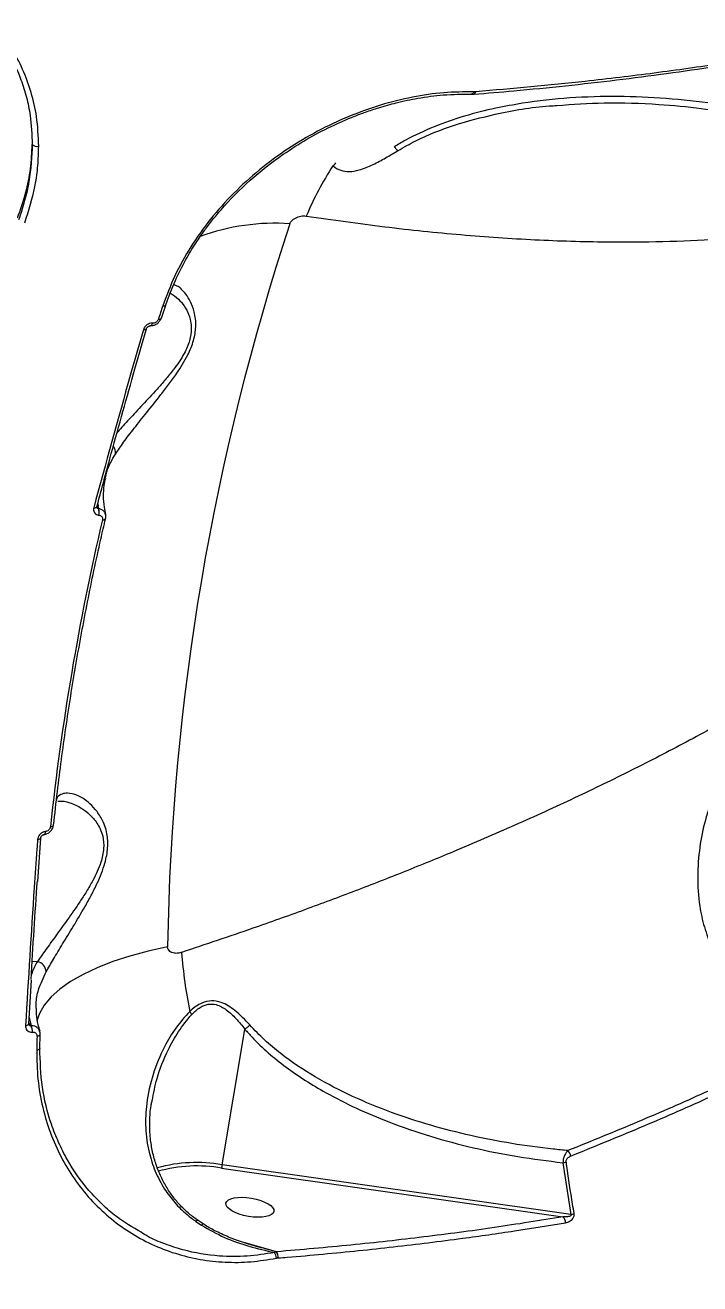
# Model space of a CAD drawing. Header units: millimetres. Extents: x -6328 to 5334, y -5037 to 4112.
# Drawn here: x -2963.3 to -2834, y 475 to 716.3 of the extents above; entities that cross this region are included whole.
import ezdxf

# ---------------------------------------------------------------- set-up
doc = ezdxf.new("R2010")
doc.units = ezdxf.units.MM
for name, color, linetype in [('DIKOM_ЗОНА', 80, 'Continuous'), ('DIKOM_ОБЪЕКТ', 7, 'Continuous'), ('DIKOM_РАЗМЕР_ЗОНА', 7, 'Continuous'), ('DIKOM_РАЗМЕР_ОБЪЕКТА', 7, 'Continuous')]:
    doc.layers.add(name, color=color, linetype=linetype)
doc.styles.add('style1', font='arial.ttf', dxfattribs={"width": 0.8})
doc.dimstyles.new('1-50', dxfattribs={"dimtxt": 300, "dimasz": 200, "dimexe": 100, "dimexo": 0, "dimgap": 100, "dimtad": 1, "dimtxsty": 'style1', "dimcen": 200, "dimclrd": 7, "dimclre": 7, "dimclrt": 7, "dimadec": 1, "dimazin": 2, "dimtfac": 1, "dimtmove": 0, "dimatfit": 2, "dimfxl": 0, "dimlwd": 25, "dimlwe": 18, "dimarcsym": 0})

# ---------------------------------------------------------------- blocks, each defined once
blk = doc.blocks.new('*D0')
at = {"layer": 'Defpoints', "color": 0, "transparency": 16777216}
for p in [(-3539.45, 760.32), (3333.52, 448.13), (3333.52, -4437.11)]:
    blk.add_point(p, dxfattribs=at)
at = {"layer": 'DIKOM_РАЗМЕР_ОБЪЕКТА', "color": 7, "lineweight": 18, "transparency": 16777216}
for p, q in [((-3539.45, 760.32), (-3539.45, -4537.11)), ((3333.52, 448.13), (3333.52, -4537.11))]:
    blk.add_line(p, q, dxfattribs=at)
at = {"layer": 'DIKOM_РАЗМЕР_ОБЪЕКТА', "color": 7, "lineweight": 25, "transparency": 16777216}
blk.add_line((-3339.45, -4437.11), (3133.52, -4437.11), dxfattribs=at)
at = {"layer": 'DIKOM_РАЗМЕР_ОБЪЕКТА', "color": 7, "transparency": 16777216}
for points in [[(-3339.45, -4403.77), (-3339.45, -4470.44), (-3539.45, -4437.11)], [(3133.52, -4403.77), (3133.52, -4470.44), (3333.52, -4437.11)]]:
    blk.add_solid(points, dxfattribs=at)
at = {"layer": 'DIKOM_РАЗМЕР_ОБЪЕКТА', "color": 7, "transparency": 16777216, "insert": (-102.96, -4183.94), "char_height": 300, "attachment_point": 5, "style": 'style1'}
blk.add_mtext('6900', dxfattribs=at)
blk = doc.blocks.new('*D1')
at = {"layer": 'Defpoints', "color": 0, "transparency": 16777216}
for p in [(-5040.91, 625.75), (5333.52, 448.13), (5333.52, -4936.78)]:
    blk.add_point(p, dxfattribs=at)
at = {"layer": 'DIKOM_РАЗМЕР_ЗОНА', "color": 7, "lineweight": 18, "transparency": 16777216}
for p, q in [((-5040.91, 625.75), (-5040.91, -5036.78)), ((5333.52, 448.13), (5333.52, -5036.78))]:
    blk.add_line(p, q, dxfattribs=at)
at = {"layer": 'DIKOM_РАЗМЕР_ЗОНА', "color": 7, "lineweight": 25, "transparency": 16777216}
blk.add_line((-4840.91, -4936.78), (5133.52, -4936.78), dxfattribs=at)
at = {"layer": 'DIKOM_РАЗМЕР_ЗОНА', "color": 7, "transparency": 16777216}
for points in [[(-4840.91, -4903.45), (-4840.91, -4970.11), (-5040.91, -4936.78)], [(5133.52, -4903.45), (5133.52, -4970.11), (5333.52, -4936.78)]]:
    blk.add_solid(points, dxfattribs=at)
at = {"layer": 'DIKOM_РАЗМЕР_ЗОНА', "color": 7, "transparency": 16777216, "insert": (-104.69, -4683.61), "char_height": 300, "attachment_point": 5, "style": 'style1'}
blk.add_mtext('10400', dxfattribs=at)
blk = doc.blocks.new('*D2')
at = {"layer": 'Defpoints', "color": 0, "transparency": 16777216}
for p in [(-5303.77, 2121.42), (-1621.11, 2121.42), (560.33, -2395.62)]:
    blk.add_point(p, dxfattribs=at)
at = {"layer": 'DIKOM_РАЗМЕР_ОБЪЕКТА', "color": 7, "lineweight": 18, "transparency": 16777216}
for p, q in [((-1621.11, 2121.42), (-5403.77, 2121.42)), ((560.33, -2395.62), (-5403.77, -2395.62))]:
    blk.add_line(p, q, dxfattribs=at)
at = {"layer": 'DIKOM_РАЗМЕР_ОБЪЕКТА', "color": 7, "lineweight": 25, "transparency": 16777216}
blk.add_line((-5303.77, -2195.62), (-5303.77, 1921.42), dxfattribs=at)
at = {"layer": 'DIKOM_РАЗМЕР_ОБЪЕКТА', "color": 7, "transparency": 16777216}
for points in [[(-5337.11, 1921.42), (-5270.44, 1921.42), (-5303.77, 2121.42)], [(-5337.11, -2195.62), (-5270.44, -2195.62), (-5303.77, -2395.62)]]:
    blk.add_solid(points, dxfattribs=at)
at = {"layer": 'DIKOM_РАЗМЕР_ОБЪЕКТА', "color": 7, "transparency": 16777216, "insert": (-5556.94, -137.1), "char_height": 300, "attachment_point": 5, "rotation": 90, "style": 'style1'}
blk.add_mtext('4500', dxfattribs=at)
blk = doc.blocks.new('*D3')
at = {"layer": 'Defpoints', "color": 0, "transparency": 16777216}
for p in [(-1814.92, 4111.71), (-5877.98, -3895.62), (33.33, -3895.62)]:
    blk.add_point(p, dxfattribs=at)
at = {"layer": 'DIKOM_РАЗМЕР_ЗОНА', "color": 7, "lineweight": 18, "transparency": 16777216}
for p, q in [((-1814.92, 4111.71), (-5977.98, 4111.71)), ((33.33, -3895.62), (-5977.98, -3895.62))]:
    blk.add_line(p, q, dxfattribs=at)
at = {"layer": 'DIKOM_РАЗМЕР_ЗОНА', "color": 7, "lineweight": 25, "transparency": 16777216}
blk.add_line((-5877.98, 3911.71), (-5877.98, -3695.62), dxfattribs=at)
at = {"layer": 'DIKOM_РАЗМЕР_ЗОНА', "color": 7, "transparency": 16777216}
for points in [[(-5911.31, 3911.71), (-5844.65, 3911.71), (-5877.98, 4111.71)], [(-5911.31, -3695.62), (-5844.65, -3695.62), (-5877.98, -3895.62)]]:
    blk.add_solid(points, dxfattribs=at)
at = {"layer": 'DIKOM_РАЗМЕР_ЗОНА', "color": 7, "transparency": 16777216, "insert": (-6131.15, 108.05), "char_height": 300, "attachment_point": 5, "rotation": 90, "style": 'style1'}
blk.add_mtext('8000', dxfattribs=at)

msp = doc.modelspace()

# ---------------------------------------------------------------- linework, layer by layer
at = {"layer": 'DIKOM_ЗОНА', "color": 3, "lineweight": 15}
msp.add_lwpolyline([(-2227.791, 4022.501, -0.4004134), (-924.694, 3567.218), (-783.266, 3290.817), (-574.315, 2882.448, 0.2815691), (-351.757, 2746.326), (3559.672, 2746.326, -0.2314536), (4743.738, 2167.188, -0.5747587), (2938.453, -2322.602, 0.3441492), (2725.867, -2545.064, -0.3852766), (1233.33, -3895.616), (300.314, -3895.616, -0.3636017), (-860.648, -2922.741, 0.3636017), (-1106.793, -2716.473), (-1724.025, -2716.473, -0.3491545), (-2514.764, -2087.631, 0.3242764), (-2736.03, -1894.92, -0.3882716), (-5040.908, 625.746), (-5040.908, 2102.661, -0.2943872), (-4453.774, 3013.453), (-2227.791, 4022.501)], format="xyb", dxfattribs=at)
at = {"layer": 'DIKOM_ОБЪЕКТ', "color": 7, "linetype": 'Continuous', "lineweight": 15}
for p, q in [((-2877.807, 703.098), (-2877.269, 703.104)), ((-2877.026, 703.54), (-2877.333, 703.529)), ((-2876.984, 703.544), (-2877.026, 703.54)), ((-2937.22, 660.11), (-2936.39, 662.64)), ((-2938.929, 659.157), (-2938.953, 659.158)), ((-2940.091, 658.101), (-2940.086, 658.118)), ((-2939.38, 658.645), (-2939.347, 658.643)), ((-2949.615, 623.947), (-2949.61, 623.965)), ((-2949.297, 623.59), (-2949.55, 624.111)), ((-2949.414, 624.615), (-2949.273, 623.589)), ((-2949.273, 623.589), (-2949.297, 623.59)), ((-2949.219, 622.345), (-2949.194, 622.344)), ((-2947.941, 621.662), (-2947.937, 621.675)), ((-2960.942, 552.086), (-2960.344, 560.443)), ((-2959.464, 561.675), (-2959.489, 561.672)), ((-2961.007, 536.761), (-2962.006, 536.672)), ((-2962.638, 524.772), (-2962.158, 533.168)), ((-2961.209, 527.841), (-2961.212, 528.013)), ((-2962.234, 524.43), (-2962.623, 525.035)), ((-2962.565, 526.047), (-2962.209, 524.433)), ((-2962.209, 524.433), (-2962.234, 524.43)), ((-2925.605, 497.79), (-2921.21, 523.755)), ((-2961.962, 523.226), (-2961.937, 523.229)), ((-2960.519, 520.09), (-2960.464, 522.783)), ((-2939.023, 509.846), (-2938.975, 510.07)), ((-2858.739, 488.246), (-2925.605, 497.79)), ((-2860.257, 498.182), (-2858.739, 488.246)), ((-2925.682, 497.138), (-2860.251, 487.799)), ((-2930.628, 486.929), (-2929.518, 486.187)), ((-2915.178, 481.103), (-2921.184, 482.786)), ((-2915.212, 481.107), (-2916.307, 481.4)), ((-2915.212, 481.107), (-2915.549, 480.969)), ((-2915.178, 481.103), (-2915.212, 481.107)), ((-2915.19, 479.875), (-2914.879, 479.916)), ((-2914.879, 479.916), (-2914.836, 479.919))]:
    msp.add_line(p, q, dxfattribs=at)
at = {"layer": 'DIKOM_ОБЪЕКТ', "color": 7, "linetype": 'Continuous', "lineweight": 15, "flags": 128}
for points in [[(-2938.953, 659.158), (-2939.003, 659.015), (-2939.063, 658.89), (-2939.13, 658.788), (-2939.203, 658.712), (-2939.28, 658.664), (-2939.358, 658.645), (-2939.383, 658.645)], [(-2938.929, 659.157), (-2938.979, 659.013), (-2939.039, 658.889), (-2939.106, 658.787), (-2939.179, 658.711), (-2939.256, 658.662), (-2939.334, 658.643), (-2939.356, 658.643)], [(-2937.802, 659.933), (-2937.659, 659.927), (-2937.53, 659.935), (-2937.419, 659.957), (-2937.33, 659.992), (-2937.264, 660.039), (-2937.224, 660.097), (-2937.22, 660.11)], [(-2940.683, 657.909), (-2940.519, 657.908), (-2940.374, 657.926), (-2940.254, 657.96), (-2940.163, 658.01), (-2940.104, 658.074), (-2940.091, 658.101)], [(-2950.203, 623.77), (-2950.039, 623.769), (-2949.895, 623.784), (-2949.775, 623.815), (-2949.685, 623.861), (-2949.628, 623.921), (-2949.615, 623.947)], [(-2948.532, 621.455), (-2948.386, 621.458), (-2948.255, 621.474), (-2948.142, 621.502), (-2948.052, 621.542), (-2947.986, 621.592), (-2947.946, 621.65), (-2947.941, 621.662)], [(-2957.314, 567.802), (-2957.235, 568.005), (-2957.159, 568.342)], [(-2958.488, 562.636), (-2958.34, 562.653), (-2958.207, 562.681), (-2958.093, 562.719), (-2958.001, 562.765), (-2957.934, 562.82), (-2957.894, 562.88), (-2957.887, 562.9)], [(-2960.974, 560.14), (-2960.805, 560.166), (-2960.656, 560.205), (-2960.534, 560.256), (-2960.441, 560.318), (-2960.382, 560.387), (-2960.361, 560.446)], [(-2960.361, 560.446), (-2960.359, 560.462), (-2960.359, 560.463)], [(-2959.784, 561.069), (-2959.757, 561.072), (-2959.75, 561.073)], [(-2959.489, 561.672), (-2959.507, 561.521), (-2959.536, 561.385), (-2959.576, 561.27), (-2959.624, 561.178), (-2959.68, 561.114), (-2959.742, 561.077), (-2959.775, 561.07)], [(-2959.464, 561.675), (-2959.482, 561.523), (-2959.511, 561.387), (-2959.551, 561.272), (-2959.599, 561.181), (-2959.655, 561.116), (-2959.717, 561.08), (-2959.75, 561.073)], [(-2936.05, 539.585), (-2939.786, 538.757), (-2943.3, 537.804), (-2946.566, 536.735), (-2949.558, 535.558), (-2952.252, 534.282), (-2954.628, 532.916), (-2956.667, 531.472), (-2958.354, 529.96), (-2959.675, 528.393), (-2960.619, 526.782), (-2961.115, 525.413)], [(-2963.267, 524.486), (-2963.099, 524.511), (-2962.95, 524.549), (-2962.828, 524.597), (-2962.735, 524.654), (-2962.677, 524.718), (-2962.656, 524.774)], [(-2962.656, 524.774), (-2962.654, 524.787), (-2962.654, 524.793)], [(-2961.074, 522.45), (-2960.925, 522.477), (-2960.791, 522.513), (-2960.676, 522.558), (-2960.584, 522.609), (-2960.517, 522.666), (-2960.477, 522.727), (-2960.464, 522.783)], [(-2960.464, 522.783), (-2960.464, 522.791), (-2960.466, 522.807)], [(-2960.519, 520.09), (-2960.531, 520.034), (-2960.571, 519.972), (-2960.639, 519.915), (-2960.731, 519.863), (-2960.845, 519.818), (-2960.979, 519.782), (-2961.128, 519.754)]]:
    msp.add_lwpolyline(points, dxfattribs=at)
at = {"layer": 'DIKOM_ОБЪЕКТ', "color": 7, "linetype": 'Continuous', "lineweight": 15}
for centre, radius, start, end in [((-2877.526, 703.569), 0.5, 287.19149, 356.66171), ((-2877.499, 703.588), 0.517, 287.27676, 355.11497), ((-2961.053, 694.389), 1.316, 225.6168, 283.66054), ((-2852.508, 655.602), 61.841, 146.96068, 157.0573), ((-2905.928, 691.397), 2.61, 307.22993, 325.32737), ((-2469.398, 531.914), 466.716, 161.72732, 179.05828), ((-2915.353, 636.486), 41.855, 86.19997, 110.14995), ((-2486.751, 513.456), 474.239, 161.68687, 162.00897), ((-2947.837, 634.407), 1.835, 349.75377, 39.09395), ((-2951.025, 622.856), 1.877, 344.20312, 22.99997), ((-2951.001, 622.855), 1.877, 344.204, 23.00443), ((-2480.964, 512.059), 480.196, 166.83152, 173.95408), ((-2835.191, 546.27), 98.474, 184.52318, 191.18302), ((-2961.469, 534.652), 2.159, 4.19493, 77.65179), ((-2934.901, 524.758), 3.933, 27.91418, 37.85471), ((-2964.064, 523.384), 2.108, 355.70997, 29.77014), ((-2964.038, 523.387), 2.107, 355.71075, 29.77492), ((-2470.488, 511.17), 490.715, 178.68282, 178.99767), ((-2860.385, 499.308), 1.616, 5.67529, 47.86429), ((-2930.513, 469.76), 28.457, 80.0685, 105.24646), ((-2930.445, 470.522), 27.039, 79.85379, 105.87353), ((-2920.318, 496.835), 5.373, 169.75561, 176.76382), ((-2860.492, 500.383), 2.214, 276.08247, 292.9139), ((-2861.116, 486.779), 1.337, 355.46488, 49.71562), ((-2859.032, 490.465), 2.238, 277.51959, 294.27466), ((-2929.049, 485.934), 0.532, 108.12285, 151.60881), ((-2917.015, 479.883), 1.825, 359.76328, 36.53011), ((-2916.338, 480.149), 1.478, 350.90743, 40.38889), ((-2916.339, 480.126), 1.517, 352.12765, 40.05298)]:
    msp.add_arc(centre, radius, start, end, dxfattribs=at)
msp.add_ellipse((-2920.256, 489.636), major_axis=(-4.6, 0.794), ratio=0.3793946, dxfattribs=at)
for points, knots in [([(-2960.743, 693.111), (-2960.825, 695.019), (-2960.976, 698.536), (-2962.113, 703.442), (-2963.73, 707.859), (-2965.932, 712.012), (-2968.696, 715.852), (-2971.973, 719.351), (-2975.729, 722.484), (-2979.943, 725.195), (-2984.523, 727.51), (-2987.849, 728.664), (-2989.509, 729.239)], [0, 0, 0, 0, 0.1166812, 0.2150846, 0.3137979, 0.4122009, 0.510061, 0.6082268, 0.7060845, 0.8039539, 0.9021323, 1, 1, 1, 1]), ([(-2990.081, 728.874), (-2987.691, 728.013), (-2984.075, 726.71), (-2979.731, 724.289), (-2975.669, 721.583), (-2972.092, 718.414), (-2969.073, 714.865), (-2966.442, 711.06), (-2964.413, 706.912), (-2963.044, 702.505), (-2962.178, 698.399), (-2962.051, 695.321), (-2961.973, 693.449)], [0, 0, 0, 0, 0.1446501, 0.2188664, 0.2936266, 0.4383812, 0.5126293, 0.5874142, 0.733124, 0.8078612, 0.8831396, 1, 1, 1, 1]), ([(-2877.345, 703.086), (-2874.787, 703.294), (-2868.863, 703.774), (-2859.749, 704.684), (-2849.973, 705.788), (-2840.351, 707.032), (-2831.118, 708.36), (-2825.189, 709.337), (-2822.348, 709.805)], [0, 0, 0, 0, 0.1332807, 0.3086422, 0.4842975, 0.660438, 0.8372549, 1, 1, 1, 1]), ([(-2821.944, 710.219), (-2822.466, 710.132), (-2825.076, 709.696), (-2831.932, 708.607), (-2842.699, 707.082), (-2858.306, 705.182), (-2869.934, 704.162), (-2876.984, 703.544)], [0, 0, 0, 0, 0.0299896, 0.1499527, 0.3900715, 0.6301904, 1, 1, 1, 1]), ([(-2909.457, 679.708), (-2904.415, 678.989), (-2894.313, 677.547), (-2879.711, 676.064), (-2865.529, 675.085), (-2852.653, 674.695), (-2841.008, 674.777), (-2830.5, 675.241), (-2820.386, 676.097), (-2810.653, 677.354), (-2801.35, 679.019), (-2792.482, 681.102), (-2784.109, 683.602), (-2776.423, 686.458), (-2769.421, 689.634), (-2763.327, 692.962), (-2757.937, 696.464), (-2753.164, 700.085), (-2748.874, 704.02), (-2745.963, 706.9), (-2744.707, 708.592), (-2744.567, 708.78)], [0, 0, 0, 0, 0.0649005, 0.1300411, 0.1953428, 0.2608887, 0.3150613, 0.3693272, 0.4240325, 0.4788349, 0.5343389, 0.5899451, 0.6460137, 0.7021891, 0.754804, 0.8075082, 0.8540405, 0.9005727, 0.9473573, 0.9941418, 1, 1, 1, 1]), ([(-2877.333, 703.529), (-2879.243, 703.518), (-2883.062, 703.496), (-2889.093, 702.606), (-2895.21, 701.089), (-2901.331, 698.898), (-2907.331, 696.07), (-2913.093, 692.635), (-2918.51, 688.638), (-2923.479, 684.129), (-2927.899, 679.182), (-2931.674, 673.871), (-2934.807, 668.282), (-2936.25, 664.406), (-2936.972, 662.466)], [0, 0, 0, 0, 0.0836186, 0.1671661, 0.2504175, 0.3338525, 0.4173036, 0.5004885, 0.5837385, 0.6671385, 0.7504577, 0.8333964, 0.916628, 1, 1, 1, 1]), ([(-2936.425, 662.581), (-2935.838, 664.189), (-2934.755, 667.162), (-2932.716, 671.146), (-2930.792, 674.335), (-2929.048, 676.858), (-2927.425, 678.985), (-2924.671, 682.292), (-2920.314, 686.695), (-2914.672, 691.13), (-2909.388, 694.487), (-2904.8, 696.917), (-2901.018, 698.57), (-2897.966, 699.714), (-2895.295, 700.6), (-2891.944, 701.536), (-2887.799, 702.408), (-2882.899, 703.068), (-2879.528, 703.081), (-2877.714, 703.088)], [0, 0, 0, 0, 0.0701581, 0.1296991, 0.1785557, 0.2170747, 0.2492816, 0.2821033, 0.3825604, 0.4840426, 0.5519015, 0.6188767, 0.6814285, 0.7108062, 0.746026, 0.7923487, 0.8499029, 0.9192496, 1, 1, 1, 1]), ([(-2826.032, 700.378), (-2827.793, 700.676), (-2832.573, 701.485), (-2840.465, 702.336), (-2849.685, 702.745), (-2858.908, 702.471), (-2866.736, 701.609), (-2873.47, 700.374), (-2879.138, 698.95), (-2884.944, 696.943), (-2889.411, 694.885), (-2891.85, 693.427), (-2892.562, 693.001)], [0, 0, 0, 0, 0.0783339, 0.2125921, 0.3472662, 0.4817928, 0.6158493, 0.6916662, 0.7820716, 0.8726186, 0.9628125, 1, 1, 1, 1]), ([(-2877.72, 703.099), (-2877.74, 703.088), (-2877.774, 703.069), (-2877.808, 703.081), (-2877.822, 703.085)], [0, 0, 0, 0, 0.5982307, 1, 1, 1, 1]), ([(-2877.333, 703.529), (-2877.369, 703.449), (-2877.445, 703.285), (-2877.584, 703.135), (-2877.681, 703.109), (-2877.72, 703.099)], [0, 0, 0, 0, 0.3657354, 0.7505011, 1, 1, 1, 1]), ([(-2877.39, 703.09), (-2877.38, 703.091), (-2877.368, 703.093), (-2877.357, 703.093), (-2877.354, 703.093)], [0, 0, 0, 0, 0.7947514, 1, 1, 1, 1]), ([(-2891.897, 692.248), (-2890.76, 692.896), (-2887.322, 694.853), (-2881.07, 697.294), (-2872.486, 699.496), (-2865.881, 700.688), (-2861.904, 700.889), (-2861.423, 700.914)], [0, 0, 0, 0, 0.124547, 0.3763694, 0.6285899, 0.9550018, 1, 1, 1, 1]), ([(-2861.423, 700.914), (-2858.4, 701.135), (-2851.879, 701.612), (-2842.617, 701.25), (-2834.252, 700.506), (-2829.434, 699.711), (-2827.292, 699.357)], [0, 0, 0, 0, 0.2648376, 0.5713397, 0.8094766, 1, 1, 1, 1]), ([(-2964.8, 679.342), (-2964.245, 680.934), (-2963.155, 684.066), (-2962.212, 688.807), (-2962.053, 691.895), (-2961.973, 693.449)], [0, 0, 0, 0, 0.3395438, 0.667762, 1, 1, 1, 1]), ([(-2961.973, 693.449), (-2962.096, 691.083), (-2962.281, 687.504), (-2963.377, 682.652), (-2964.187, 680.211), (-2964.594, 678.987)], [0, 0, 0, 0, 0.4928082, 0.7454985, 1, 1, 1, 1]), ([(-2963.411, 678.379), (-2962.659, 680.804), (-2961.521, 684.472), (-2960.846, 689.404), (-2960.777, 691.872), (-2960.743, 693.111)], [0, 0, 0, 0, 0.4927604, 0.7454691, 1, 1, 1, 1]), ([(-2892.562, 693.001), (-2892.563, 693), (-2892.563, 692.997), (-2892.562, 692.995), (-2892.561, 692.993), (-2892.561, 692.993)], [0, 0, 0, 0, 0.4569013, 0.8306736, 1, 1, 1, 1]), ([(-2891.897, 692.248), (-2891.914, 692.262), (-2892.01, 692.344), (-2892.225, 692.56), (-2892.443, 692.84), (-2892.561, 692.993)], [0, 0, 0, 0, 0.0844006, 0.5004757, 1, 1, 1, 1]), ([(-2904.349, 689.319), (-2903.88, 689.001), (-2903.026, 688.424), (-2901.245, 688.155), (-2899.074, 688.519), (-2896.685, 689.525), (-2894.216, 690.861), (-2892.675, 691.783), (-2891.897, 692.248)], [0, 0, 0, 0, 0.1672668, 0.3043206, 0.4416754, 0.6370331, 0.8167204, 1, 1, 1, 1]), ([(-2912.579, 678.248), (-2912.542, 678.337), (-2912.465, 678.521), (-2912.201, 678.853), (-2911.801, 679.188), (-2911.114, 679.562), (-2910.485, 679.717), (-2909.881, 679.753), (-2909.626, 679.726), (-2909.457, 679.708)], [0, 0, 0, 0, 0.0767419, 0.1605212, 0.317401, 0.4661276, 0.7624994, 0.842837, 1, 1, 1, 1]), ([(-2741.589, 676.947), (-2741.65, 676.049), (-2741.805, 673.735), (-2742.483, 669.949), (-2743.702, 665.101), (-2745.871, 658.955), (-2749.485, 651.468), (-2754.756, 643.121), (-2761.322, 634.68), (-2768.387, 627.034), (-2775.523, 620.226), (-2782.379, 614.27), (-2789.863, 608.307), (-2797.966, 602.354), (-2806.715, 596.402), (-2816.073, 590.485), (-2826.039, 584.612), (-2836.381, 578.918), (-2847.046, 573.412), (-2857.997, 568.093), (-2869.405, 562.878), (-2880.303, 558.184), (-2890.542, 553.998), (-2900.033, 550.287), (-2909.75, 546.659), (-2920.806, 542.698), (-2928.784, 540.033), (-2933.358, 538.505)], [0, 0, 0, 0, 0.0193781, 0.0499791, 0.08058, 0.1217409, 0.1783295, 0.2351182, 0.2923133, 0.3497134, 0.3899824, 0.4303929, 0.4708743, 0.5118681, 0.552935, 0.5945227, 0.6361858, 0.6780004, 0.7177187, 0.7574371, 0.7974154, 0.8373938, 0.8677486, 0.8981035, 0.9285727, 0.9590419, 1, 1, 1, 1]), ([(-2946.031, 634.081), (-2945.541, 634.805), (-2944.546, 636.274), (-2942.473, 638.999), (-2940.045, 642.045), (-2937.737, 644.901), (-2935.776, 647.437), (-2934.37, 649.379), (-2933.139, 651.277), (-2931.969, 653.375), (-2930.961, 655.875), (-2930.587, 658.214), (-2930.655, 659.999), (-2930.968, 661.665), (-2931.613, 663.325), (-2932.682, 665.007), (-2933.83, 666.206), (-2934.596, 666.438), (-2934.884, 666.526)], [0, 0, 0, 0, 0.0832285, 0.168836, 0.2564135, 0.3460872, 0.3949176, 0.4443708, 0.4824077, 0.5212585, 0.578105, 0.6350831, 0.6729469, 0.7118084, 0.7772716, 0.8443764, 0.9413399, 1, 1, 1, 1]), ([(-2935.51, 664.923), (-2934.981, 664.589), (-2934.066, 664.009), (-2932.835, 662.521), (-2932.04, 661.067), (-2931.599, 659.553), (-2931.423, 657.967), (-2931.706, 655.837), (-2932.674, 653.591), (-2933.827, 651.722), (-2935.061, 650.029), (-2936.495, 648.285), (-2938.488, 646.035), (-2940.889, 643.466), (-2943.388, 640.779), (-2945.026, 638.986), (-2945.654, 638.239), (-2945.711, 638.171)], [0, 0, 0, 0, 0.1054673, 0.1827049, 0.2614452, 0.3046005, 0.3488184, 0.4120001, 0.4750877, 0.5182957, 0.5627624, 0.6200136, 0.6781026, 0.7829161, 0.8900247, 0.9900923, 1, 1, 1, 1]), ([(-2936.972, 662.466), (-2936.877, 662.463), (-2936.688, 662.457), (-2936.502, 662.505), (-2936.454, 662.565), (-2936.435, 662.588)], [0, 0, 0, 0, 0.3829211, 0.7658423, 1, 1, 1, 1]), ([(-2938.953, 659.158), (-2939.05, 659.158), (-2939.299, 659.158), (-2939.72, 659.027), (-2940.154, 658.748), (-2940.507, 658.36), (-2940.625, 658.059), (-2940.683, 657.909)], [0, 0, 0, 0, 0.1342544, 0.3469772, 0.5632481, 0.7817386, 1, 1, 1, 1]), ([(-2939.363, 658.701), (-2939.208, 658.701), (-2938.838, 658.702), (-2938.341, 658.9), (-2937.863, 659.223), (-2937.461, 659.648), (-2937.305, 660.041), (-2937.226, 660.238)], [0, 0, 0, 0, 0.1696567, 0.4051745, 0.5443291, 0.7706947, 1, 1, 1, 1]), ([(-2937.802, 659.933), (-2937.803, 659.931), (-2937.835, 659.835), (-2937.93, 659.645), (-2938.127, 659.435), (-2938.367, 659.272), (-2938.633, 659.164), (-2938.833, 659.159), (-2938.929, 659.157)], [0, 0, 0, 0, 0.0043468, 0.2198207, 0.4355752, 0.5682506, 0.7938306, 1, 1, 1, 1]), ([(-2940.683, 657.909), (-2940.851, 657.326), (-2941.691, 654.411), (-2944.92, 643.11), (-2947.885, 632.256), (-2950.203, 623.77)], [0, 0, 0, 0, 0.0517104, 0.2585534, 1, 1, 1, 1]), ([(-2949.595, 623.941), (-2948.77, 627.016), (-2946.486, 635.523), (-2943.31, 646.909), (-2940.921, 655.162), (-2940.072, 658.095)], [0, 0, 0, 0, 0.2673594, 0.7396176, 1, 1, 1, 1]), ([(-2940.084, 658.116), (-2940.082, 658.125), (-2940.074, 658.165), (-2940.021, 658.27), (-2939.918, 658.401), (-2939.783, 658.517), (-2939.63, 658.6), (-2939.49, 658.642), (-2939.401, 658.648), (-2939.384, 658.644), (-2939.382, 658.644)], [0, 0, 0, 0, 0.0471052, 0.2181125, 0.3703263, 0.5246784, 0.6797319, 0.8297904, 0.9834681, 1, 1, 1, 1]), ([(-2947.946, 629.482), (-2947.866, 629.881), (-2947.535, 631.528), (-2946.68, 632.981), (-2946.031, 634.081)], [0, 0, 0, 0, 0.2424757, 1, 1, 1, 1]), ([(-2947.863, 622.469), (-2947.969, 622.942), (-2948.239, 624.154), (-2948.346, 626.016), (-2948.274, 627.888), (-2948.013, 629.002), (-2947.903, 629.474)], [0, 0, 0, 0, 0.1882744, 0.4820333, 0.7804664, 1, 1, 1, 1]), ([(-2950.203, 623.77), (-2950.23, 623.615), (-2950.282, 623.306), (-2950.155, 622.883), (-2949.889, 622.559), (-2949.553, 622.383), (-2949.312, 622.356), (-2949.219, 622.345)], [0, 0, 0, 0, 0.2182614, 0.4367519, 0.6530228, 0.8657456, 1, 1, 1, 1]), ([(-2949.619, 623.813), (-2949.618, 623.812), (-2949.617, 623.81), (-2949.636, 623.851), (-2949.613, 623.936), (-2949.606, 623.963)], [0, 0, 0, 0, 0.1906358, 0.7382477, 1, 1, 1, 1]), ([(-2949.297, 623.59), (-2949.328, 623.592), (-2949.407, 623.598), (-2949.52, 623.667), (-2949.597, 623.748), (-2949.614, 623.805), (-2949.615, 623.808)], [0, 0, 0, 0, 0.22908, 0.5933766, 0.9752808, 1, 1, 1, 1]), ([(-2947.948, 622.449), (-2947.967, 622.563), (-2948.006, 622.782), (-2948.235, 623.113), (-2948.604, 623.419), (-2949.011, 623.555), (-2949.242, 623.585), (-2949.273, 623.589)], [0, 0, 0, 0, 0.1889383, 0.3629198, 0.6599014, 0.9543629, 1, 1, 1, 1]), ([(-2957.882, 562.924), (-2957.646, 565.068), (-2956.96, 571.29), (-2955.589, 581.552), (-2953.668, 593.684), (-2951.431, 605.75), (-2949.466, 615.069), (-2948.241, 620.362), (-2947.937, 621.676)], [0, 0, 0, 0, 0.1082672, 0.314197, 0.5201308, 0.7260656, 0.9320012, 1, 1, 1, 1]), ([(-2949.194, 622.344), (-2949.179, 622.343), (-2949.066, 622.336), (-2948.866, 622.28), (-2948.679, 622.135), (-2948.552, 621.94), (-2948.492, 621.718), (-2948.52, 621.536), (-2948.532, 621.455)], [0, 0, 0, 0, 0.0340103, 0.252264, 0.4705298, 0.5979374, 0.8193065, 1, 1, 1, 1]), ([(-2947.944, 621.676), (-2947.938, 621.692), (-2947.857, 621.918), (-2947.842, 622.218), (-2947.934, 622.457), (-2947.947, 622.492)], [0, 0, 0, 0, 0.06149, 0.8643503, 1, 1, 1, 1]), ([(-2815.827, 563.001), (-2816.964, 564.434), (-2818.685, 566.601), (-2820.941, 569.182), (-2822.507, 570.794), (-2823.956, 572.022), (-2825.312, 572.854), (-2826.788, 573.22), (-2828.262, 572.748), (-2829.477, 571.611), (-2830.438, 570.231), (-2831.354, 568.492), (-2832.214, 566.365), (-2833.248, 563.035), (-2834.143, 558.598), (-2834.559, 553.052), (-2834.225, 547.91), (-2833.239, 543.33), (-2831.871, 539.691), (-2830.06, 536.536), (-2828.007, 533.927), (-2826.29, 532.517), (-2825.458, 531.834)], [0, 0, 0, 0, 0.0866941, 0.1311764, 0.1760726, 0.2081975, 0.2409001, 0.2744194, 0.3082509, 0.337742, 0.3650519, 0.393035, 0.4327007, 0.4727589, 0.5545429, 0.6396923, 0.7264108, 0.7889965, 0.8528476, 0.9020912, 0.9525885, 1, 1, 1, 1]), ([(-2957.099, 567.468), (-2957.032, 567.481), (-2956.338, 567.615), (-2954.793, 567.293), (-2952.756, 566.384), (-2950.962, 565.012), (-2949.753, 563.656), (-2948.923, 562.199), (-2948.365, 560.631), (-2948.175, 558.452), (-2948.692, 556.056), (-2949.498, 554.014), (-2950.433, 552.137), (-2951.58, 550.183), (-2953.227, 547.644), (-2955.264, 544.745), (-2957.469, 541.698), (-2959.454, 538.949), (-2960.485, 537.496), (-2961.007, 536.761)], [0, 0, 0, 0, 0.0100071, 0.1042266, 0.2009149, 0.2634471, 0.3271957, 0.3621346, 0.3979337, 0.4490861, 0.5001624, 0.5351439, 0.5711444, 0.6174954, 0.6645247, 0.7493825, 0.8360984, 0.9171139, 1, 1, 1, 1]), ([(-2959.316, 534.81), (-2958.871, 535.579), (-2957.969, 537.138), (-2956.178, 540.107), (-2954.126, 543.466), (-2952.226, 546.638), (-2950.663, 549.452), (-2949.583, 551.599), (-2948.689, 553.678), (-2947.913, 555.952), (-2947.409, 558.606), (-2947.553, 561.01), (-2948.047, 562.794), (-2948.784, 564.427), (-2949.889, 566.005), (-2951.5, 567.582), (-2953.372, 568.742), (-2955.036, 569.126), (-2956.296, 568.946), (-2956.87, 568.544), (-2957.159, 568.342)], [0, 0, 0, 0, 0.0717889, 0.1456298, 0.2211699, 0.2985182, 0.3406369, 0.3832929, 0.4161016, 0.4496125, 0.4986455, 0.5477921, 0.5804516, 0.6139716, 0.670437, 0.7283184, 0.8119545, 0.8980741, 0.9486872, 1, 1, 1, 1]), ([(-2959.851, 561.096), (-2959.654, 561.128), (-2959.24, 561.194), (-2958.743, 561.492), (-2958.328, 561.894), (-2958.011, 562.384), (-2957.936, 562.801), (-2957.897, 563.011)], [0, 0, 0, 0, 0.2044301, 0.4300849, 0.5634119, 0.7802977, 1, 1, 1, 1]), ([(-2958.488, 562.636), (-2958.489, 562.634), (-2958.5, 562.532), (-2958.556, 562.327), (-2958.71, 562.085), (-2958.918, 561.883), (-2959.165, 561.731), (-2959.367, 561.693), (-2959.464, 561.675)], [0, 0, 0, 0, 0.0043468, 0.2198207, 0.4355752, 0.5682506, 0.7938306, 1, 1, 1, 1]), ([(-2960.974, 560.14), (-2961.017, 559.53), (-2961.235, 556.48), (-2962.058, 544.659), (-2962.737, 533.338), (-2963.267, 524.486)], [0, 0, 0, 0, 0.0517104, 0.2585534, 1, 1, 1, 1]), ([(-2959.489, 561.672), (-2959.586, 561.657), (-2959.839, 561.615), (-2960.239, 561.415), (-2960.619, 561.065), (-2960.893, 560.619), (-2960.947, 560.3), (-2960.974, 560.14)], [0, 0, 0, 0, 0.1342544, 0.3469772, 0.5632481, 0.7817386, 1, 1, 1, 1]), ([(-2960.357, 560.461), (-2960.357, 560.47), (-2960.357, 560.511), (-2960.328, 560.619), (-2960.252, 560.761), (-2960.142, 560.892), (-2960.009, 560.993), (-2959.873, 561.055), (-2959.806, 561.065), (-2959.773, 561.07)], [0, 0, 0, 0, 0.0479638, 0.2287492, 0.3863072, 0.5437563, 0.6999924, 0.8532147, 1, 1, 1, 1]), ([(-2962.21, 533.3), (-2962.023, 536.485), (-2961.65, 542.828), (-2961.212, 549.101), (-2960.993, 552.225)], [0, 0, 0, 0, 0.5020067, 1, 1, 1, 1]), ([(-2933.358, 538.505), (-2933.582, 538.444), (-2934.046, 538.318), (-2934.676, 538.324), (-2935.2, 538.459), (-2935.605, 538.684), (-2935.878, 538.975), (-2936.03, 539.291), (-2936.044, 539.491), (-2936.05, 539.585)], [0, 0, 0, 0, 0.1943994, 0.4037079, 0.553904, 0.691013, 0.8350645, 0.9219116, 1, 1, 1, 1]), ([(-2961.007, 536.761), (-2961.399, 536.065), (-2961.862, 535.241), (-2962.114, 534.375), (-2962.153, 534.241)], [0, 0, 0, 0, 0.845755, 1, 1, 1, 1]), ([(-2961.212, 528.013), (-2961.22, 528.242), (-2961.258, 529.364), (-2960.798, 531.677), (-2959.862, 533.657), (-2959.316, 534.81)], [0, 0, 0, 0, 0.0966295, 0.4735869, 1, 1, 1, 1]), ([(-2920.276, 524.594), (-2921.208, 525.575), (-2922.509, 526.947), (-2924.411, 528.291), (-2925.88, 529.025), (-2927.619, 529.358), (-2929.666, 528.862), (-2931.009, 527.905), (-2931.712, 527.249), (-2931.795, 527.172)], [0, 0, 0, 0, 0.2865141, 0.4002731, 0.5163009, 0.6574617, 0.7993903, 0.9763495, 1, 1, 1, 1]), ([(-2931.425, 526.6), (-2930.905, 527.099), (-2929.969, 527.999), (-2928.289, 528.686), (-2926.495, 528.574), (-2924.672, 527.542), (-2922.885, 525.844), (-2921.759, 524.48), (-2921.207, 523.763), (-2921.206, 523.762)], [0, 0, 0, 0, 0.1595683, 0.2875575, 0.4150728, 0.5935057, 0.7940437, 0.9997271, 1, 1, 1, 1]), ([(-2960.483, 523.385), (-2960.621, 523.822), (-2960.969, 524.926), (-2961.191, 526.416), (-2961.166, 527.451), (-2961.157, 527.848)], [0, 0, 0, 0, 0.2871568, 0.7269279, 1, 1, 1, 1]), ([(-2931.795, 527.172), (-2932.727, 526.14), (-2934.592, 524.074), (-2936.955, 519.953), (-2938.98, 515.136), (-2940.152, 509.866), (-2940.368, 504.855), (-2939.782, 500.483), (-2938.507, 496.547), (-2936.821, 493.292), (-2934.727, 490.502), (-2932.672, 488.432), (-2931.201, 487.351), (-2930.628, 486.929)], [0, 0, 0, 0, 0.0899533, 0.1801553, 0.3068406, 0.4334846, 0.5393772, 0.6451759, 0.7305693, 0.8158828, 0.8857292, 0.9555188, 1, 1, 1, 1]), ([(-2938.975, 510.07), (-2938.715, 511.488), (-2938.105, 514.816), (-2936.267, 519.25), (-2934.037, 523.419), (-2932.301, 525.533), (-2931.425, 526.6)], [0, 0, 0, 0, 0.2384081, 0.559393, 0.7777272, 1, 1, 1, 1]), ([(-2963.267, 524.486), (-2963.261, 524.328), (-2963.248, 524.01), (-2963.029, 523.609), (-2962.689, 523.33), (-2962.31, 523.209), (-2962.059, 523.222), (-2961.962, 523.226)], [0, 0, 0, 0, 0.2182614, 0.4367519, 0.6530228, 0.8657456, 1, 1, 1, 1]), ([(-2962.622, 524.627), (-2962.623, 524.628), (-2962.634, 524.637), (-2962.659, 524.681), (-2962.65, 524.768), (-2962.648, 524.791)], [0, 0, 0, 0, 0.1024784, 0.7588562, 1, 1, 1, 1]), ([(-2962.234, 524.43), (-2962.266, 524.428), (-2962.348, 524.421), (-2962.478, 524.47), (-2962.578, 524.548), (-2962.611, 524.614), (-2962.619, 524.628)], [0, 0, 0, 0, 0.210971, 0.5464695, 0.8981838, 1, 1, 1, 1]), ([(-2960.547, 523.357), (-2960.613, 523.524), (-2960.719, 523.794), (-2961.059, 524.133), (-2961.5, 524.375), (-2961.938, 524.443), (-2962.177, 524.434), (-2962.209, 524.433)], [0, 0, 0, 0, 0.2586205, 0.4176545, 0.6891209, 0.9582838, 1, 1, 1, 1]), ([(-2921.206, 523.762), (-2921.207, 523.761), (-2921.209, 523.76), (-2921.21, 523.757), (-2921.21, 523.755), (-2921.21, 523.755)], [0, 0, 0, 0, 0.3462267, 0.8146328, 1, 1, 1, 1]), ([(-2921.21, 523.755), (-2920.763, 523.249), (-2919.367, 521.67), (-2916.771, 519.213), (-2913.341, 516.456), (-2909.659, 513.926), (-2905.177, 511.252), (-2899.86, 508.558), (-2893.156, 505.731), (-2885.679, 503.169), (-2877.399, 500.967), (-2868.919, 499.244), (-2863.144, 498.536), (-2860.257, 498.182)], [0, 0, 0, 0, 0.031069, 0.0969235, 0.1628035, 0.2303663, 0.2979423, 0.3965509, 0.4957336, 0.6204828, 0.7452533, 0.8726241, 1, 1, 1, 1]), ([(-2920.276, 524.594), (-2920.298, 524.569), (-2920.432, 524.423), (-2920.735, 524.127), (-2921.039, 523.891), (-2921.206, 523.762)], [0, 0, 0, 0, 0.0844017, 0.4973366, 1, 1, 1, 1]), ([(-2859.3, 500.507), (-2860.248, 500.596), (-2863.846, 500.933), (-2870.072, 501.79), (-2877.903, 503.305), (-2885.621, 505.285), (-2893.218, 507.764), (-2900.654, 510.812), (-2907.819, 514.51), (-2913.394, 518.241), (-2917.511, 521.67), (-2919.352, 523.617), (-2920.276, 524.594)], [0, 0, 0, 0, 0.0419956, 0.1595241, 0.2774949, 0.3950326, 0.5131221, 0.6333425, 0.7545641, 0.8758681, 0.937691, 1, 1, 1, 1]), ([(-2961.937, 523.229), (-2961.921, 523.231), (-2961.804, 523.242), (-2961.589, 523.219), (-2961.368, 523.105), (-2961.198, 522.931), (-2961.089, 522.72), (-2961.078, 522.534), (-2961.074, 522.45)], [0, 0, 0, 0, 0.0340103, 0.252264, 0.4705298, 0.5979374, 0.8193065, 1, 1, 1, 1]), ([(-2960.471, 522.782), (-2960.468, 522.799), (-2960.438, 523.007), (-2960.506, 523.21), (-2960.568, 523.396)], [0, 0, 0, 0, 0.0816951, 1, 1, 1, 1]), ([(-2808.986, 523.211), (-2812.867, 521.253), (-2820.635, 517.332), (-2832.992, 511.598), (-2845.82, 505.963), (-2854.804, 502.327), (-2859.3, 500.507)], [0, 0, 0, 0, 0.2489042, 0.4982426, 0.7488996, 1, 1, 1, 1]), ([(-2858.776, 499.468), (-2854.313, 501.275), (-2845.379, 504.892), (-2832.565, 510.517), (-2820.149, 516.276), (-2812.315, 520.231), (-2808.394, 522.21)], [0, 0, 0, 0, 0.2489045, 0.498243, 0.7488998, 1, 1, 1, 1]), ([(-2961.128, 519.754), (-2961.095, 517.892), (-2961.028, 514.168), (-2960.097, 508.864), (-2958.6, 503.877), (-2956.556, 499.264), (-2953.984, 494.991), (-2950.897, 491.13), (-2947.363, 487.723), (-2943.431, 484.817), (-2939.148, 482.473), (-2934.59, 480.707), (-2929.849, 479.545), (-2924.995, 479.029), (-2920.094, 479.071), (-2916.823, 479.608), (-2915.19, 479.875)], [0, 0, 0, 0, 0.0751074, 0.1502148, 0.2212822, 0.2925775, 0.3636452, 0.4347702, 0.5061233, 0.5772487, 0.64834, 0.7196587, 0.7907511, 0.8604287, 0.9303186, 1, 1, 1, 1]), ([(-2941.084, 484.832), (-2942.714, 485.773), (-2945.39, 487.317), (-2948.632, 490.182), (-2951.949, 493.659), (-2954.751, 497.65), (-2956.978, 502.024), (-2958.774, 506.605), (-2960.298, 512.618), (-2960.456, 517.646), (-2960.535, 520.16)], [0, 0, 0, 0, 0.1370763, 0.2250721, 0.3137149, 0.4852014, 0.573182, 0.6618075, 0.8309035, 1, 1, 1, 1]), ([(-2930.315, 487.203), (-2930.318, 487.204), (-2930.968, 487.601), (-2932.14, 488.577), (-2933.78, 490.13), (-2935.228, 491.905), (-2936.509, 493.868), (-2937.601, 496.041), (-2938.472, 498.394), (-2939.093, 500.899), (-2939.44, 503.528), (-2939.482, 506.27), (-2939.354, 508.398), (-2939.119, 509.601), (-2939.068, 509.861)], [0, 0, 0, 0, 0.0003365, 0.0831964, 0.1671674, 0.2520814, 0.342278, 0.4369313, 0.5361498, 0.6393406, 0.745447, 0.8544945, 0.968577, 1, 1, 1, 1]), ([(-2859.3, 500.507), (-2859.439, 500.363), (-2859.716, 500.074), (-2860.044, 499.417), (-2860.233, 498.742), (-2860.25, 498.352), (-2860.257, 498.182)], [0, 0, 0, 0, 0.2829499, 0.5675041, 0.8112066, 1, 1, 1, 1]), ([(-2859.63, 498.344), (-2859.634, 498.406), (-2859.642, 498.534), (-2859.581, 498.754), (-2859.453, 498.98), (-2859.189, 499.265), (-2858.944, 499.386), (-2858.776, 499.468)], [0, 0, 0, 0, 0.1212309, 0.252323, 0.4115915, 0.5993614, 1, 1, 1, 1]), ([(-2858.112, 488.425), (-2858.213, 489.03), (-2858.715, 492.053), (-2859.215, 495.36), (-2859.591, 498.065), (-2859.63, 498.344)], [0, 0, 0, 0, 0.1831691, 0.9158785, 1, 1, 1, 1]), ([(-2860.251, 487.799), (-2864.61, 487.095), (-2873.335, 485.686), (-2886.916, 483.9), (-2900.826, 482.333), (-2910.392, 481.513), (-2915.178, 481.103)], [0, 0, 0, 0, 0.2490861, 0.498536, 0.7490844, 1, 1, 1, 1]), ([(-2858.739, 488.246), (-2858.731, 488.234), (-2858.714, 488.209), (-2858.699, 488.166), (-2858.698, 488.128), (-2858.708, 488.091), (-2858.731, 488.05), (-2858.83, 487.96), (-2859.048, 487.882), (-2859.394, 487.818), (-2859.806, 487.789), (-2860.104, 487.796), (-2860.251, 487.799)], [0, 0, 0, 0, 0.0254608, 0.0517463, 0.0782608, 0.0864713, 0.1149989, 0.1528949, 0.3029807, 0.4907534, 0.7490049, 1, 1, 1, 1]), ([(-2859.783, 486.673), (-2859.469, 486.756), (-2859.022, 486.874), (-2858.499, 487.293), (-2858.236, 487.644), (-2858.108, 488.009), (-2858.089, 488.258), (-2858.108, 488.39), (-2858.112, 488.425)], [0, 0, 0, 0, 0.4029944, 0.5733156, 0.7451256, 0.8533581, 0.9617344, 1, 1, 1, 1]), ([(-2930.628, 486.929), (-2930.613, 486.947), (-2930.517, 487.053), (-2930.384, 487.186), (-2930.351, 487.173), (-2930.337, 487.168)], [0, 0, 0, 0, 0.0947964, 0.5892279, 1, 1, 1, 1]), ([(-2929.211, 486.449), (-2929.47, 486.61), (-2929.847, 486.846), (-2930.206, 487.112), (-2930.319, 487.196)], [0, 0, 0, 0, 0.6842327, 1, 1, 1, 1]), ([(-2929.518, 486.187), (-2928.076, 485.367), (-2925.191, 483.727), (-2920.443, 482.076), (-2917.187, 481.34), (-2915.549, 480.969)], [0, 0, 0, 0, 0.3317424, 0.6638449, 1, 1, 1, 1]), ([(-2919.497, 482.297), (-2919.954, 482.418), (-2921.491, 482.826), (-2923.91, 483.705), (-2926.554, 484.899), (-2928.288, 485.807), (-2929.073, 486.363), (-2929.203, 486.455)], [0, 0, 0, 0, 0.1336759, 0.4495707, 0.7254602, 0.9547561, 1, 1, 1, 1]), ([(-2914.836, 479.919), (-2914.26, 479.965), (-2911.378, 480.2), (-2903.935, 480.856), (-2892.658, 482.014), (-2880.454, 483.525), (-2869.493, 485.08), (-2863.019, 486.142), (-2859.783, 486.673)], [0, 0, 0, 0, 0.0299885, 0.1499472, 0.3900562, 0.630165, 0.8150826, 1, 1, 1, 1]), ([(-2915.549, 480.969), (-2917.297, 480.688), (-2920.819, 480.12), (-2926.741, 480.185), (-2932.04, 481.05), (-2936.569, 482.58), (-2939.282, 483.642), (-2940.69, 484.572), (-2941.084, 484.832)], [0, 0, 0, 0, 0.1962442, 0.3953599, 0.6664226, 0.8055005, 0.9456036, 1, 1, 1, 1]), ([(-2916.307, 481.4), (-2916.766, 481.521), (-2918.395, 481.951), (-2920.012, 482.435), (-2921.174, 482.782)], [0, 0, 0, 0, 0.281792, 1, 1, 1, 1])]:
    msp.add_open_spline(points, degree=3, knots=knots, dxfattribs=at)

# ---------------------------------------------------------------- dimensions: what is measured, and where the dimension line sits
at = {"layer": 'DIKOM_РАЗМЕР_ЗОНА'}
dim = msp.add_linear_dim(base=(-5877.98, -3895.616), p1=(-1814.925, 4111.709), p2=(33.33, -3895.616), angle=90, text='8000', dimstyle='1-50', dxfattribs=at)
dim.commit()
dim.dimension.update_dxf_attribs({"geometry": '*D3', "text_midpoint": (-5877.98, 108.046), "dimtype": 160})
dim = msp.add_linear_dim(base=(5333.521, -4936.782), p1=(-5040.908, 625.746), p2=(5333.521, 448.128), text='10400', dimstyle='1-50', dxfattribs=at)
dim.commit()
dim.dimension.update_dxf_attribs({"geometry": '*D1', "text_midpoint": (-104.69, -4936.782), "dimtype": 160})
at = {"layer": 'DIKOM_РАЗМЕР_ОБЪЕКТА'}
dim = msp.add_linear_dim(base=(-5303.773, 2121.419), p1=(560.33, -2395.616), p2=(-1621.109, 2121.419), angle=90, text='4500', dimstyle='1-50', dxfattribs=at)
dim.commit()
dim.dimension.update_dxf_attribs({"geometry": '*D2', "text_midpoint": (-5303.773, -137.099), "dimtype": 160})
dim = msp.add_linear_dim(base=(3333.521, -4437.108), p1=(-3539.449, 760.323), p2=(3333.521, 448.128), text='6900', dimstyle='1-50', dxfattribs=at)
dim.commit()
dim.dimension.update_dxf_attribs({"geometry": '*D0', "text_midpoint": (-102.964, -4437.108), "dimtype": 160})

doc.saveas('drawing.dxf')
